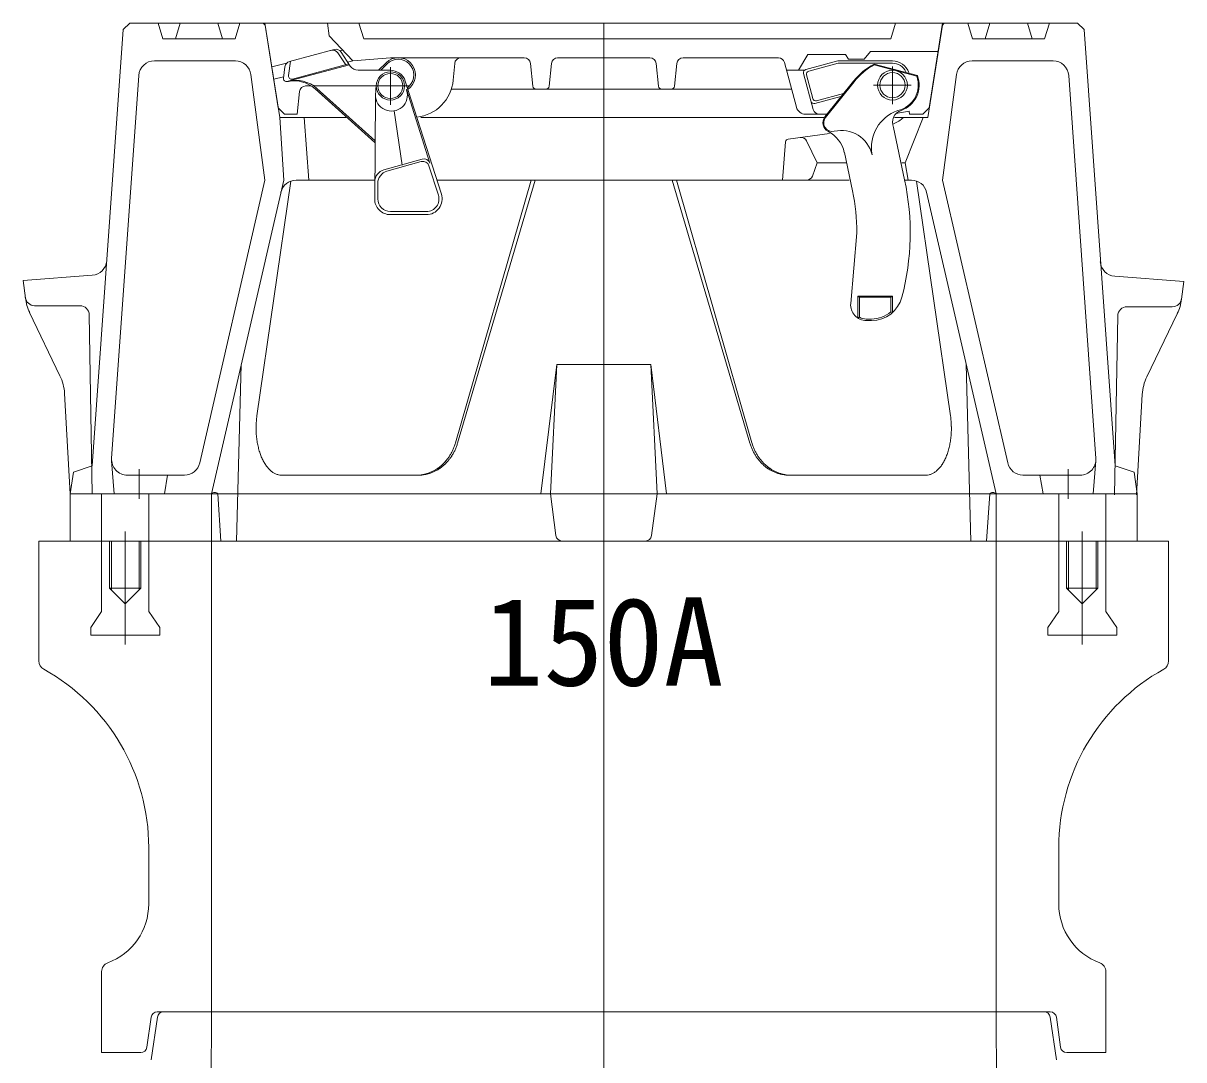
# Model space of a CAD drawing. Units: millimetres, scale not verified. Extents: x -6861 to 6861, y -3554 to 3095.
# Drawn here: x 3037.8 to 3407.6, y 2290.5 to 2620.8 of the extents above; entities that cross this region are included whole.
import ezdxf
from ezdxf.enums import TextEntityAlignment as Align

# ---------------------------------------------------------------- set-up
doc = ezdxf.new("R2010")
doc.units = ezdxf.units.MM
doc.header["$LTSCALE"] = 20
doc.layers.add('0-3_TEMP', color=3, linetype='Continuous', lineweight=18)
doc.layers.add('0-4_細線', color=7, linetype='Continuous', lineweight=18)
doc.layers.add('0-7_注釈', color=1, linetype='Continuous')
doc.styles.add('ＭＳ ゴシック', font='')
doc.styles.get('ＭＳ ゴシック').set_extended_font_data('MS Gothic')

msp = doc.modelspace()

# ---------------------------------------------------------------- linework, layer by layer
at = {"layer": '0-3_TEMP'}
for p, q in [((3222.8, 2620.78), (3222.8, 2455.78)), ((3074.8, 2478.7), (3074.8, 2469.25)), ((3370.8, 2478.7), (3370.8, 2469.25)), ((3099.8, 2470.78), (3106.2, 2470.78)), ((3205.8, 2470.78), (3239.8, 2470.78)), ((3222.8, 2470.78), (3222.8, 2307.78)), ((3339.4, 2470.78), (3345.8, 2470.78)), ((3070.3, 2458.78), (3070.3, 2422.78)), ((3375.3, 2458.78), (3375.3, 2422.78)), ((3222.8, 2320.78), (3222.8, 2020.78)), ((3222.8, 2305.78), (3222.8, 2192.78))]:
    msp.add_line(p, q, dxfattribs=at)
at = {"layer": '0-4_細線'}
for p, q in [((3069.65, 2618.78), (3059.8, 2479.78)), ((3069.65, 2618.78), (3071.8, 2620.78)), ((3071.8, 2620.78), (3373.8, 2620.78)), ((3080.8, 2620.78), (3082.3, 2615.78)), ((3087.8, 2620.78), (3086.3, 2615.78)), ((3099.8, 2620.78), (3101.3, 2615.78)), ((3106.8, 2620.78), (3105.3, 2615.78)), ((3114.3, 2620.78), (3114.89, 2620.18)), ((3119.07, 2593.78), (3114.8, 2620.78)), ((3114.89, 2620.18), (3119.55, 2590.78)), ((3134.8, 2620.78), (3135.3, 2616.78)), ((3144.8, 2620.78), (3146.3, 2615.78)), ((3315.8, 2620.78), (3314.3, 2615.78)), ((3330.7, 2620.18), (3326.05, 2590.78)), ((3326.52, 2593.78), (3330.8, 2620.78)), ((3331.3, 2620.78), (3330.7, 2620.18)), ((3338.8, 2620.78), (3340.3, 2615.78)), ((3345.8, 2620.78), (3344.3, 2615.78)), ((3357.8, 2620.78), (3359.3, 2615.78)), ((3364.8, 2620.78), (3363.3, 2615.78)), ((3375.94, 2618.78), (3373.8, 2620.78)), ((3375.94, 2618.78), (3385.8, 2479.78)), ((3082.3, 2615.78), (3105.3, 2615.78)), ((3135.3, 2616.78), (3142.8, 2608.78)), ((3314.3, 2615.78), (3146.3, 2615.78)), ((3363.3, 2615.78), (3340.3, 2615.78)), ((3122.68, 2608.59), (3136.9, 2612.4)), ((3138.07, 2611.3), (3140.57, 2607.52)), ((3138.77, 2611.95), (3139.63, 2612.15)), ((3139.09, 2611.57), (3142.03, 2607.12)), ((3307.8, 2611.78), (3305.8, 2609.28)), ((3307.8, 2611.78), (3329.37, 2611.78)), ((3079.62, 2608.78), (3105.41, 2608.78)), ((3116.99, 2606.92), (3121.73, 2608.02)), ((3121.85, 2602.16), (3141.78, 2607.5)), ((3122.35, 2604.07), (3122.96, 2608.67)), ((3123.6, 2602.97), (3141.59, 2607.79)), ((3141.18, 2608.4), (3142.8, 2608.78)), ((3142.8, 2608.78), (3154.8, 2609.78)), ((3153.41, 2608.17), (3151.02, 2605.78)), ((3151.73, 2605.78), (3153.76, 2607.81)), ((3154.8, 2609.78), (3175.65, 2609.78)), ((3197.49, 2609.78), (3166.47, 2609.78)), ((3174.84, 2602.64), (3175.3, 2607.95)), ((3199.48, 2607.98), (3200.21, 2600.68)), ((3206.12, 2607.98), (3205.39, 2600.68)), ((3237.49, 2609.78), (3208.11, 2609.78)), ((3240.21, 2600.68), (3239.48, 2607.98)), ((3245.39, 2600.68), (3246.12, 2607.98)), ((3278.44, 2609.78), (3248.11, 2609.78)), ((3284.2, 2594), (3280.37, 2608.29)), ((3287.19, 2606.04), (3297.42, 2608.78)), ((3288.11, 2605.5), (3297.52, 2608.03)), ((3297.42, 2608.78), (3314.8, 2608.78)), ((3297.52, 2608.03), (3314.8, 2608.03)), ((3299.8, 2610.78), (3300.8, 2609.28)), ((3300.8, 2609.28), (3305.8, 2609.28)), ((3308.99, 2607.76), (3309.02, 2607.49)), ((3308.99, 2607.76), (3322.73, 2604.08)), ((3309.02, 2607.49), (3322.54, 2603.87)), ((3365.97, 2608.78), (3340.18, 2608.78)), ((3074.63, 2604.13), (3065.98, 2482.13)), ((3110.37, 2604.43), (3114.8, 2570.78)), ((3117.62, 2602.96), (3120.78, 2603.69)), ((3120.73, 2603.29), (3121.22, 2606.93)), ((3144.53, 2605.78), (3154.8, 2605.78)), ((3154.8, 2606.78), (3154.8, 2594.78)), ((3281.05, 2605.78), (3286.74, 2605.78)), ((3289.58, 2593.26), (3286.48, 2604.81)), ((3289.41, 2596.78), (3287.4, 2604.28)), ((3314.8, 2595.03), (3314.8, 2607.03)), ((3322.54, 2603.87), (3322.73, 2604.08)), ((3335.22, 2604.43), (3330.8, 2570.78)), ((3370.96, 2604.13), (3379.61, 2482.13)), ((3121.9, 2602.17), (3122.34, 2602.25)), ((3129.44, 2600.78), (3127.76, 2600.78)), ((3131.31, 2600.78), (3149.48, 2600.78)), ((3149.94, 2583.32), (3131.41, 2600)), ((3148.8, 2600.78), (3160.8, 2600.78)), ((3150.05, 2597.73), (3150.31, 2601.12)), ((3171.06, 2566.3), (3159.56, 2602.3)), ((3160.24, 2600.15), (3160.83, 2600.74)), ((3160.42, 2599.62), (3161.19, 2600.39)), ((3302.39, 2602.29), (3293.29, 2590.9)), ((3302.58, 2602.13), (3293.49, 2590.74)), ((3308.8, 2601.03), (3320.8, 2601.03)), ((3125.83, 2598.99), (3125.07, 2591.78)), ((3149.8, 2582.78), (3130.83, 2599.85)), ((3149.8, 2564.81), (3150.05, 2597.73)), ((3167.41, 2576.18), (3159.89, 2599.74)), ((3282.65, 2599.78), (3174.25, 2599.78)), ((3290.1, 2595.18), (3298.38, 2597.4)), ((3290.63, 2596.07), (3299.16, 2598.36)), ((3119.07, 2593.78), (3121.07, 2591.78)), ((3119.07, 2593.78), (3121.07, 2591.78)), ((3119.07, 2593.78), (3121.07, 2591.78)), ((3119.07, 2593.78), (3121.07, 2591.78)), ((3158.6, 2575.59), (3156, 2592.85)), ((3315.9, 2591.99), (3320.09, 2592.78)), ((3320.2, 2591.78), (3320.09, 2592.78)), ((3324.52, 2591.78), (3326.52, 2593.78)), ((3119.55, 2590.78), (3120.8, 2570.78)), ((3119.55, 2590.78), (3140.67, 2590.78)), ((3125.07, 2591.78), (3121.07, 2591.78)), ((3127.3, 2590.78), (3128.8, 2570.78)), ((3164.49, 2590.78), (3222.8, 2590.78)), ((3292.96, 2590.78), (3222.8, 2590.78)), ((3287.1, 2591.78), (3293.82, 2591.78)), ((3326.05, 2590.78), (3315.44, 2590.78)), ((3324.55, 2590.78), (3318.8, 2576.28)), ((3320.2, 2591.78), (3324.52, 2591.78)), ((3281.6, 2583.88), (3294.79, 2585.65)), ((3315.14, 2587.56), (3318.69, 2570.87)), ((3280.73, 2582.97), (3279.8, 2570.78)), ((3287.43, 2583.27), (3290.8, 2576.28)), ((3299.47, 2579.55), (3302.06, 2567.33)), ((3152.76, 2574.07), (3164.97, 2577.5)), ((3153.72, 2573.63), (3164.66, 2576.7)), ((3170.11, 2565.99), (3167.11, 2575.38)), ((3290.8, 2576.28), (3289.28, 2572.09)), ((3300.13, 2576.28), (3290.8, 2576.28)), ((3318.8, 2576.28), (3317.78, 2576.28)), ((3318.8, 2576.28), (3319.8, 2570.78)), ((3094.07, 2480.66), (3114.8, 2570.78)), ((3097.8, 2470.78), (3120.8, 2570.78)), ((3123.12, 2570.5), (3112.3, 2495.69)), ((3124.78, 2570.78), (3149.63, 2570.78)), ((3169.86, 2570.78), (3222.8, 2570.78)), ((3175.57, 2487.09), (3199.66, 2570.78)), ((3176.21, 2486.98), (3200.95, 2570.78)), ((3300.96, 2570.78), (3222.8, 2570.78)), ((3269.38, 2486.98), (3244.65, 2570.78)), ((3270.03, 2487.09), (3245.93, 2570.78)), ((3272.18, 2570.78), (3267.75, 2570.78)), ((3320.82, 2570.78), (3318.89, 2570.78)), ((3322.47, 2570.5), (3333.3, 2495.69)), ((3351.52, 2480.66), (3330.8, 2570.78)), ((3150.8, 2564.78), (3150.8, 2569.78)), ((3347.8, 2470.78), (3325.69, 2566.9)), ((3154.8, 2560.78), (3166.3, 2560.78)), ((3154.8, 2559.78), (3166.3, 2559.78)), ((3303.46, 2554.03), (3301.49, 2531.46)), ((3059.82, 2540.45), (3037.8, 2538.78)), ((3037.8, 2538.78), (3038.49, 2533.2)), ((3304.3, 2533.53), (3303.8, 2533.76)), ((3303.8, 2533.76), (3314.8, 2533.76)), ((3303.8, 2533.76), (3303.8, 2526.8)), ((3304.3, 2533.53), (3314.3, 2533.53)), ((3304.3, 2533.53), (3304.3, 2527.08)), ((3314.3, 2533.53), (3314.8, 2533.76)), ((3314.3, 2533.53), (3314.3, 2528.79)), ((3314.8, 2533.76), (3314.8, 2528.56)), ((3041.45, 2530.78), (3055.85, 2530.78)), ((3403.98, 2530.44), (3389.58, 2530.46)), ((3039.85, 2528.57), (3049.51, 2508.45)), ((3058.85, 2527.83), (3059.8, 2470.78)), ((3303.8, 2526.8), (3304.3, 2527.08)), ((3306.47, 2526.53), (3308.14, 2526.53)), ((3306.47, 2526.03), (3308.14, 2526.03)), ((3314.3, 2528.79), (3314.8, 2528.56)), ((3386.57, 2527.52), (3385.52, 2470.47)), ((3405.57, 2528.23), (3395.87, 2508.13)), ((3105.8, 2455.78), (3107.3, 2512.08)), ((3207.8, 2512.08), (3237.8, 2512.08)), ((3237.8, 2512.08), (3242.8, 2470.78)), ((3239.8, 2470.78), (3237.8, 2512.08)), ((3339.8, 2455.78), (3338.3, 2512.08)), ((3050.97, 2502.82), (3052.8, 2470.78)), ((3394.41, 2502.49), (3392.52, 2470.46)), ((3053.8, 2477.78), (3059.8, 2479.78)), ((3066.8, 2470.78), (3065.98, 2481.39)), ((3378.8, 2470.78), (3379.61, 2481.39)), ((3391.8, 2477.78), (3385.8, 2479.78)), ((3053.8, 2477.78), (3052.8, 2470.78)), ((3070.97, 2476.78), (3089.2, 2476.78)), ((3083.8, 2476.78), (3082.8, 2470.78)), ((3120.06, 2476.78), (3163.78, 2476.78)), ((3325.53, 2476.78), (3281.81, 2476.78)), ((3374.63, 2476.78), (3356.4, 2476.78)), ((3361.8, 2476.78), (3362.8, 2470.78)), ((3391.8, 2477.78), (3392.8, 2470.78)), ((3052.8, 2470.78), (3097.8, 2470.78)), ((3052.8, 2455.78), (3052.8, 2470.78)), ((3062.8, 2455.78), (3062.8, 2470.78)), ((3077.8, 2455.78), (3077.8, 2470.78)), ((3097.8, 2470.78), (3099.8, 2470.78)), ((3097.8, 2455.78), (3097.8, 2470.78)), ((3099.8, 2470.78), (3100.8, 2455.78)), ((3106.2, 2470.78), (3205.8, 2470.78)), ((3205.8, 2470.78), (3207.57, 2457.51)), ((3239.8, 2470.78), (3238.03, 2457.51)), ((3339.4, 2470.78), (3239.8, 2470.78)), ((3345.8, 2470.78), (3344.8, 2455.78)), ((3347.8, 2470.78), (3345.8, 2470.78)), ((3392.8, 2470.78), (3347.8, 2470.78)), ((3347.8, 2455.78), (3347.8, 2470.78)), ((3367.8, 2455.78), (3367.8, 2470.78)), ((3382.8, 2455.78), (3382.8, 2470.78)), ((3392.8, 2455.78), (3392.8, 2470.78)), ((3042.8, 2455.78), (3402.8, 2455.78)), ((3042.8, 2455.78), (3042.8, 2417.57)), ((3062.8, 2455.78), (3062.8, 2433.28)), ((3065.3, 2455.78), (3065.3, 2440.78)), ((3065.9, 2455.78), (3065.9, 2440.18)), ((3074.7, 2455.78), (3074.7, 2440.18)), ((3077.8, 2455.78), (3077.8, 2433.28)), ((3097.8, 2455.78), (3097.8, 2305.78)), ((3100.8, 2455.78), (3105.8, 2455.78)), ((3236.05, 2455.78), (3209.24, 2455.78)), ((3344.8, 2455.78), (3339.8, 2455.78)), ((3347.8, 2455.78), (3347.8, 2305.78)), ((3367.8, 2455.78), (3367.8, 2433.28)), ((3370.3, 2455.78), (3370.3, 2440.78)), ((3370.9, 2455.78), (3370.9, 2440.18)), ((3379.7, 2455.78), (3379.7, 2440.18)), ((3380.3, 2455.78), (3380.3, 2440.78)), ((3382.8, 2455.78), (3382.8, 2433.28)), ((3402.8, 2455.78), (3402.8, 2417.57)), ((3065.3, 2440.78), (3075.3, 2440.78)), ((3065.3, 2440.78), (3070.3, 2435.78)), ((3370.3, 2440.78), (3375.3, 2435.78)), ((3380.3, 2440.78), (3370.3, 2440.78)), ((3380.3, 2440.78), (3375.3, 2435.78)), ((3062.8, 2433.28), (3059.3, 2428.28)), ((3077.8, 2433.28), (3081.3, 2428.28)), ((3059.3, 2428.28), (3059.3, 2425.78)), ((3081.3, 2428.28), (3081.3, 2425.78)), ((3059.3, 2425.78), (3081.3, 2425.78)), ((3386.3, 2425.78), (3364.3, 2425.78)), ((3077.8, 2358.11), (3077.8, 2340.14)), ((3367.8, 2358.11), (3367.8, 2340.14)), ((3062.8, 2318.58), (3062.8, 2305.78)), ((3382.8, 2318.58), (3382.8, 2305.78)), ((3062.8, 2305.78), (3062.8, 2292.78)), ((3080.54, 2305.78), (3222.8, 2305.78)), ((3097.43, 2231.44), (3097.8, 2305.78)), ((3365.06, 2305.78), (3222.8, 2305.78)), ((3348.17, 2231.44), (3347.8, 2305.78)), ((3382.8, 2305.78), (3382.8, 2292.78)), ((3078.55, 2304.05), (3077.21, 2294.5)), ((3078.55, 2290.49), (3080.55, 2304.07)), ((3365.05, 2304.07), (3367.05, 2290.49)), ((3367.04, 2304.05), (3368.38, 2294.5)), ((3062.8, 2292.78), (3075.23, 2292.78)), ((3370.36, 2292.78), (3382.8, 2292.78))]:
    msp.add_line(p, q, dxfattribs=at)
for points in [[(3284.91, 2605.78), (3287.8, 2610.78), (3299.8, 2610.78)], [(3385.62, 2540.14), (3407.64, 2538.43), (3406.94, 2532.86)], [(3205.8, 2470.78), (3207.8, 2512.08), (3202.8, 2470.78)], [(3075.3, 2455.78), (3075.3, 2440.78), (3070.3, 2435.78)], [(3367.8, 2433.28), (3364.3, 2428.28), (3364.3, 2425.78)], [(3382.8, 2433.28), (3386.3, 2428.28), (3386.3, 2425.78)]]:
    msp.add_lwpolyline(points, dxfattribs=at)
for centre, radius in [((3154.8, 2600.78), 4.5), ((3154.8, 2600.78), 4), ((3314.8, 2601.03), 4.75), ((3314.8, 2601.03), 4)]:
    msp.add_circle(centre, radius, dxfattribs=at)
for centre, radius, start, end in [((3136.4, 2610.2), 2, 33.435, 105), ((3137.42, 2610.47), 2, 33.435, 105), ((3079.62, 2603.78), 5, 90, 175.943), ((3105.41, 2603.78), 5, 7.496, 90), ((3123.2, 2606.66), 2, 105, 172.38), ((3157.3, 2604.28), 5.5, 315, 135), ((3157.3, 2604.28), 5, 315, 135), ((3177.29, 2607.78), 2, 90, 175), ((3197.49, 2607.78), 2, 5.711, 90), ((3208.11, 2607.78), 2, 90, 174.289), ((3237.49, 2607.78), 2, 5.711, 90), ((3248.11, 2607.78), 2, 90, 174.289), ((3278.44, 2607.78), 2, 15, 90), ((3318.8, 2589.19), 21, 117.828, 141.396), ((3318.8, 2589.19), 20.75, 118.098, 141.396), ((3314.8, 2603.28), 5.5, 18.873, 90), ((3314.8, 2603.28), 4.75, 25.614, 90), ((3340.18, 2603.78), 5, 90, 172.504), ((3365.97, 2603.78), 5, 4.057, 90), ((3123.34, 2603.94), 1, 172.38, 285), ((3144.53, 2608.78), 3, 213.435, 270), ((3154.8, 2600.78), 5, 17.716, 90), ((3287.45, 2605.07), 1, 105, 195), ((3288.37, 2604.54), 1, 104.999, 195), ((3314.8, 2601.03), 8.25, 282.029, 20.153), ((3314.8, 2601.03), 8.5, 289.465, 21.032), ((3121.72, 2603.16), 1, 172.38, 285), ((3124.72, 2592.57), 10, 48.003, 105), ((3124.14, 2592.42), 10, 48.003, 100.392), ((3127.82, 2598.78), 2, 90, 173.991), ((3131.31, 2603.78), 3, 239.518, 270), ((3161.88, 2603.78), 13, 275.889, 355), ((3201.2, 2600.78), 1, 185.711, 270.001), ((3204.39, 2600.78), 1, 270, 354.289), ((3241.2, 2600.78), 1, 185.711, 270), ((3244.39, 2600.78), 1, 269.999, 354.289), ((3155.14, 2597.87), 5.09, 179.563, 17.716), ((3290.38, 2597.04), 1, 194.999, 285), ((3287.1, 2594.78), 3, 195, 270), ((3289.84, 2596.14), 1, 194.999, 285), ((3291.51, 2593.78), 2, 195, 270), ((3320.59, 2581.14), 12.5, 109.028, 190.412), ((3318.8, 2589.19), 4, 106.971, 204), ((3295.64, 2589.03), 3, 141.396, 242.755), ((3295.64, 2589.03), 2.75, 141.396, 283.399), ((3311.33, 2597.95), 10, 292.623, 314.134), ((3289.68, 2577.47), 10, 12, 62.755), ((3298.56, 2576.62), 10, 13.096, 103.289), ((3281.73, 2582.89), 1, 97.625, 175.601), ((3285.62, 2582.4), 2, 25.722, 97.625), ((3165.2, 2574.78), 2, 17.716, 105.689), ((3165.51, 2575.58), 2, 17.716, 105.689), ((3124.78, 2565.78), 5, 90, 167.047), ((3153.84, 2570.22), 4, 105.689, 179.563), ((3154.8, 2569.78), 4, 105.689, 180), ((3287.4, 2572.78), 2, 270, 340.017), ((3239.46, 2554.03), 81, 345.314, 12), ((3320.82, 2565.78), 5, 12.953, 90), ((3239.46, 2554.03), 64, 0, 12), ((3154.8, 2564.78), 5, 179.204, 270), ((3154.8, 2564.78), 4, 180, 270), ((3166.3, 2564.78), 5, 270, 17.716), ((3166.3, 2564.78), 4, 270, 17.716), ((3059.44, 2545.44), 5, 274.344, 355.943), ((3386.01, 2545.13), 5, 183.949, 265.548), ((3041.45, 2533.78), 3, 187.125, 270), ((3308.14, 2536.03), 10, 270, 345.314), ((3053.38, 2535.06), 15, 187.125, 205.641), ((3055.85, 2527.78), 3, 0.955, 90), ((3306.47, 2531.03), 5, 175, 270), ((3389.57, 2527.46), 3, 89.893, 178.938), ((3403.98, 2533.44), 3, 269.893, 352.768), ((3392.05, 2534.75), 15, 334.252, 352.768), ((3306.47, 2531.03), 4.5, 241.158, 270), ((3308.14, 2536.03), 9.5, 270, 310.388), ((3035.99, 2501.96), 15, 3.27, 25.641), ((3409.38, 2501.61), 15, 154.251, 176.622), ((3126.98, 2492.41), 14.95, 173.8928, 180.4621), ((3126.86, 2493.2), 14.77, 170.3107, 176.8801), ((3318.73, 2493.2), 14.77, 3.1189, 9.6883), ((3318.61, 2492.41), 14.95, 359.5389, 6.1082), ((3127.01, 2491.62), 15, 177.4205, 183.9898), ((3126.94, 2490.82), 14.9, 180.9617, 187.5311), ((3318.65, 2490.82), 14.9, 352.4699, 359.0393), ((3318.59, 2491.62), 15, 356.0092, 2.5785), ((3126.79, 2490.04), 14.66, 184.583, 191.1524), ((3126.55, 2489.28), 14.3, 188.3591, 194.9285), ((3126.22, 2488.56), 13.81, 192.3687, 198.9381), ((3161.4, 2490.97), 14.67, 335.276, 339.736), ((3161.35, 2491.11), 14.78, 339.3247, 343.7847), ((3162.08, 2490.97), 14.67, 335.276, 339.736), ((3162.03, 2491.11), 14.78, 339.3247, 343.7847), ((3283.57, 2491.11), 14.78, 196.2168, 200.6768), ((3283.51, 2490.97), 14.67, 200.2641, 204.7241), ((3284.25, 2491.11), 14.78, 196.2154, 200.6754), ((3284.19, 2490.97), 14.67, 200.2641, 204.7241), ((3319.37, 2488.56), 13.81, 341.063, 347.6323), ((3319.05, 2489.28), 14.3, 345.0715, 351.6408), ((3318.8, 2490.04), 14.66, 348.8466, 355.416), ((3070.97, 2481.78), 5, 175.943, 270), ((3125.81, 2487.88), 13.21, 196.7089, 203.2783), ((3125.33, 2487.24), 12.52, 201.4968, 208.0661), ((3161.73, 2490.49), 14.15, 318.3946, 322.8546), ((3162.41, 2490.49), 14.15, 318.3946, 322.8546), ((3161.64, 2490.6), 14.3, 322.7347, 327.1947), ((3161.55, 2490.72), 14.43, 326.9882, 331.4482), ((3162.32, 2490.6), 14.3, 322.7334, 327.1934), ((3161.47, 2490.84), 14.56, 331.1669, 335.627), ((3162.23, 2490.72), 14.43, 326.9895, 331.4495), ((3162.15, 2490.84), 14.56, 331.1669, 335.627), ((3283.44, 2490.84), 14.56, 204.3731, 208.8331), ((3283.37, 2490.72), 14.43, 208.5506, 213.0106), ((3284.12, 2490.84), 14.56, 204.3731, 208.8331), ((3283.28, 2490.6), 14.3, 212.8066, 217.2667), ((3284.04, 2490.72), 14.43, 208.5506, 213.0106), ((3283.18, 2490.49), 14.15, 217.1443, 221.6044), ((3283.96, 2490.6), 14.3, 212.8066, 217.2667), ((3283.86, 2490.49), 14.15, 217.1455, 221.6056), ((3320.27, 2487.24), 12.52, 331.9339, 338.5032), ((3319.78, 2487.88), 13.21, 336.7206, 343.2899), ((3374.63, 2481.78), 5, 270, 4.057), ((3089.2, 2481.78), 5, 270, 347.047), ((3124.77, 2486.67), 11.76, 206.8736, 213.443), ((3124.16, 2486.17), 10.97, 213.0103, 219.5796), ((3123.49, 2485.73), 10.18, 220.1042, 226.6735), ((3122.78, 2485.38), 9.44, 228.3576, 234.9269), ((3162.32, 2490.07), 13.47, 295.3184, 299.7784), ((3163, 2490.07), 13.47, 295.3176, 299.7776), ((3162.19, 2490.14), 13.59, 300.1171, 304.5772), ((3162.87, 2490.14), 13.59, 300.118, 304.5781), ((3162.07, 2490.21), 13.72, 304.8267, 309.2867), ((3162.74, 2490.21), 13.72, 304.8267, 309.2867), ((3161.95, 2490.3), 13.86, 309.4439, 313.904), ((3162.63, 2490.3), 13.86, 309.4439, 313.904), ((3161.84, 2490.39), 14.01, 313.966, 318.4261), ((3162.51, 2490.39), 14.01, 313.966, 318.4261), ((3283.08, 2490.39), 14.01, 221.5752, 226.0352), ((3283.76, 2490.39), 14.01, 221.574, 226.0341), ((3282.97, 2490.3), 13.86, 226.0961, 230.5562), ((3283.65, 2490.3), 13.86, 226.0961, 230.5562), ((3282.85, 2490.21), 13.72, 230.7123, 235.1723), ((3283.53, 2490.21), 13.72, 230.7133, 235.1733), ((3282.72, 2490.14), 13.59, 235.4231, 239.8831), ((3283.4, 2490.14), 13.59, 235.4222, 239.8822), ((3282.59, 2490.07), 13.47, 240.2216, 244.6816), ((3283.27, 2490.07), 13.47, 240.2224, 244.6824), ((3322.82, 2485.38), 9.44, 305.0739, 311.6433), ((3322.1, 2485.73), 10.18, 313.3253, 319.8947), ((3321.44, 2486.17), 10.97, 320.4204, 326.9897), ((3320.82, 2486.67), 11.76, 326.5581, 333.1274), ((3356.4, 2481.78), 5, 192.953, 270), ((3122.03, 2485.11), 8.8, 237.915, 244.4843), ((3121.25, 2484.93), 8.33, 248.7655, 255.3348), ((3120.46, 2484.84), 8.07, 260.6055, 267.1748), ((3163.03, 2489.9), 13.13, 270.3185, 274.7786), ((3163.71, 2489.9), 13.13, 270.3185, 274.7786), ((3162.88, 2489.91), 13.15, 275.4061, 279.8662), ((3163.56, 2489.91), 13.15, 275.4061, 279.8662), ((3162.74, 2489.94), 13.2, 280.4664, 284.9264), ((3163.42, 2489.94), 13.2, 280.466, 284.926), ((3162.6, 2489.97), 13.27, 285.481, 289.941), ((3163.27, 2489.97), 13.27, 285.4815, 289.9415), ((3162.46, 2490.02), 13.36, 290.4359, 294.8959), ((3163.14, 2490.02), 13.36, 290.4359, 294.8959), ((3282.46, 2490.02), 13.36, 245.1042, 249.5643), ((3283.14, 2490.02), 13.36, 245.1042, 249.5643), ((3282.32, 2489.97), 13.27, 250.0592, 254.5192), ((3283, 2489.97), 13.27, 250.0587, 254.5187), ((3282.18, 2489.94), 13.2, 255.0736, 259.5336), ((3282.86, 2489.94), 13.2, 255.074, 259.534), ((3282.03, 2489.91), 13.15, 260.1338, 264.5939), ((3282.71, 2489.91), 13.15, 260.1336, 264.5936), ((3281.89, 2489.9), 13.13, 265.2214, 269.6815), ((3282.57, 2489.9), 13.13, 265.2215, 269.6815), ((3325.13, 2484.84), 8.08, 272.8248, 279.3941), ((3324.34, 2484.93), 8.33, 284.6659, 291.2353), ((3323.57, 2485.11), 8.8, 295.5149, 302.0842), ((3098.8, 2470.03), 1.25, 36.87, 143.13), ((3346.8, 2470.03), 1.25, 36.87, 143.13), ((3209.55, 2457.78), 2, 187.595, 270), ((3236.05, 2457.78), 2, 270, 352.405), ((3045.8, 2417.57), 3, 180, 240.968), ((3399.8, 2417.57), 3, 299.032, 0), ((3012.8, 2358.11), 65, 0, 60.968), ((3432.8, 2358.11), 65, 119.032, 180), ((3057.8, 2340.14), 20, 290.354, 0), ((3387.8, 2340.14), 20, 180, 249.646), ((3065.8, 2318.58), 3, 110.354, 180), ((3379.8, 2318.58), 3, 0, 69.646), ((3080.54, 2303.78), 2, 90, 172.001), ((3082.52, 2303.78), 2, 90, 171.634), ((3363.07, 2303.78), 2, 8.366, 90), ((3365.06, 2303.78), 2, 7.999, 90), ((3075.23, 2294.78), 2, 270, 352.001), ((3370.36, 2294.78), 2, 187.999, 270)]:
    msp.add_arc(centre, radius, start, end, dxfattribs=at)

# ---------------------------------------------------------------- texts
at = {"layer": '0-7_注釈', "style": 'ＭＳ ゴシック'}
msp.add_text('150A', height=28.15, dxfattribs=at).set_placement((3184.4, 2401.24), align=Align.BOTTOM_LEFT)

doc.saveas('drawing.dxf')
